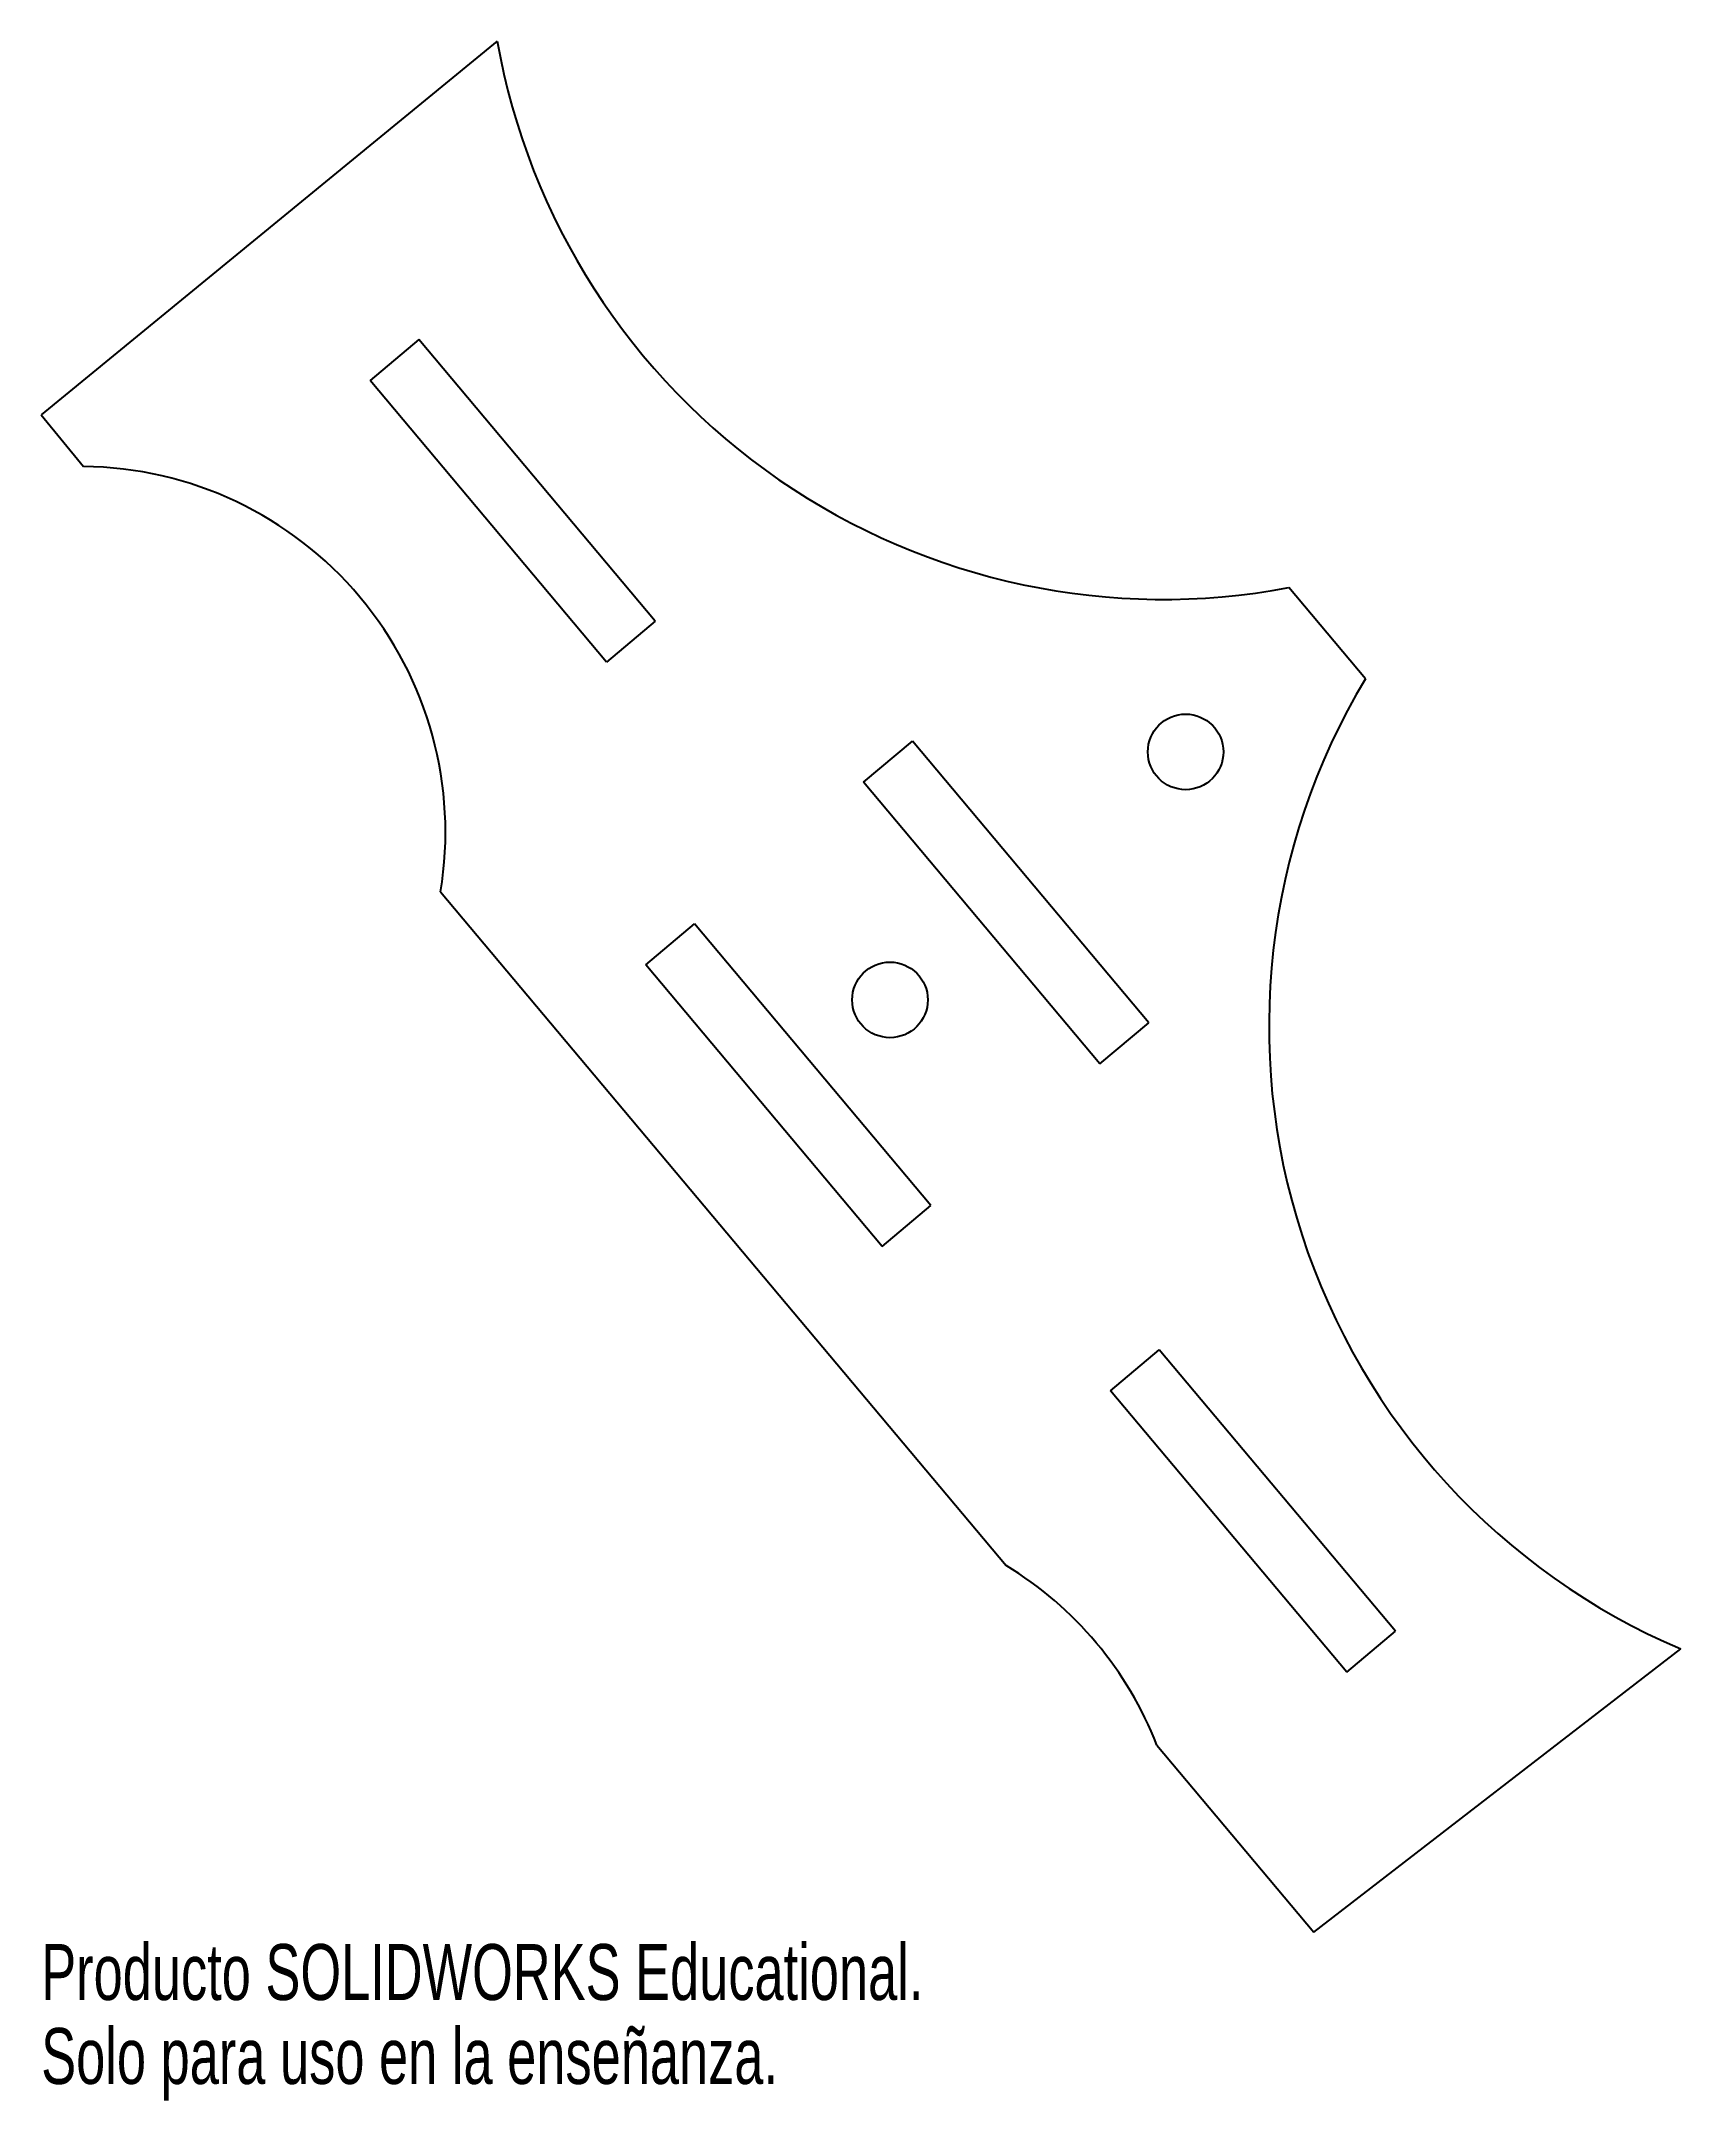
# Model space of a CAD drawing. Header units: inches. Extents: x -14.68 to -9.1, y 11.76 to 18.77.
import ezdxf

# ---------------------------------------------------------------- set-up
doc = ezdxf.new("R2010")
doc.units = ezdxf.units.IN
doc.header["$MEASUREMENT"] = 0
doc.styles.add('SLDTEXTSTYLE0', font='TXT', dxfattribs={"width": 0.7})

msp = doc.modelspace()

# ---------------------------------------------------------------- linework, layer by layer
at = {"color": 7, "linetype": 'Continuous', "lineweight": 25}
for p, q in [((-13.1258, 18.7653), (-14.6764, 17.4948)), ((-13.392, 17.7502), (-13.5579, 17.611)), ((-12.5885, 16.7926), (-13.392, 17.7502)), ((-12.7544, 16.6534), (-13.5579, 17.611)), ((-14.6764, 17.4948), (-14.5321, 17.3187)), ((-10.1735, 16.597), (-10.4334, 16.9068)), ((-12.5885, 16.7926), (-12.7544, 16.6534)), ((-11.8799, 16.245), (-11.714, 16.3842)), ((-10.9105, 15.4266), (-11.714, 16.3842)), ((-11.0764, 15.2874), (-11.8799, 16.245)), ((-13.3184, 15.8722), (-11.3953, 13.5804)), ((-12.6203, 15.6237), (-12.4544, 15.7629)), ((-11.651, 14.8053), (-12.4544, 15.7629)), ((-11.8168, 14.6661), (-12.6203, 15.6237)), ((-11.0764, 15.2874), (-10.9105, 15.4266)), ((-11.8168, 14.6661), (-11.651, 14.8053)), ((-11.0406, 14.1752), (-10.8748, 14.3144)), ((-10.0713, 13.3568), (-10.8748, 14.3144)), ((-10.2372, 13.2177), (-11.0406, 14.1752)), ((-10.2372, 13.2177), (-10.0713, 13.3568)), ((-10.3486, 12.333), (-9.1011, 13.2968)), ((-10.8826, 12.9694), (-10.3486, 12.333))]:
    msp.add_line(p, q, dxfattribs=at)
for centre in [(-10.7849, 16.3479), (-11.7902, 15.5044)]:
    msp.add_circle(centre, 0.1285, dxfattribs=at)
for centre, radius, start, end in [((-10.8611, 19.1666), 2.3, 190.04818, 280.71656), ((-14.5453, 16.0752), 1.2436, 350.60696, 89.39304), ((-8.2014, 15.4135), 2.3, 149.03144, 246.97217), ((-12.0413, 12.5178), 1.2436, 21.29484, 58.70516)]:
    msp.add_arc(centre, radius, start, end, dxfattribs=at)

# ---------------------------------------------------------------- texts
at = {"color": 7, "linetype": 'Continuous', "char_height": 0.1903, "attachment_point": 1, "style": 'SLDTEXTSTYLE0'}
for s, insert in [('Producto SOLIDWORKS Educational.', (-14.6764, 12.2929)), ('Solo para uso en la enseñanza.', (-14.6764, 12.0074))]:
    msp.add_mtext(s, dxfattribs=dict(at, insert=insert))

doc.saveas('drawing.dxf')
